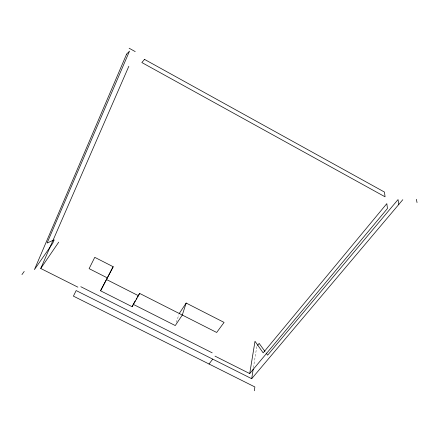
<?xml version="1.0" encoding="UTF-8"?>
<svg xmlns="http://www.w3.org/2000/svg" width="439" height="439" viewBox="0 0 439 439"><rect width="100%" height="100%" fill="white"/><g stroke="black" fill="none" stroke-linecap="round" stroke-linejoin="round"><path stroke-width="0.33" stroke-dasharray="2.19 1.65" d="M253.429 367.739L256.831 346.267M176.324 322.385L178.849 314.752"/><path stroke-width="0.66" d="M254.302 390.77L254.878 386.951L73.401 296.127L76.172 290.569L251.695 378.703L402.815 199.69M251.695 378.703L253.215 369.078M249.72 373.578L254.999 341.284L263.164 352.874L386.819 203.636L387.456 208.492L249.72 373.578L215.006 356.122M137.599 296.852L139.629 293.406L216.674 332.466L224.077 322.402L186.169 303.053L182.289 315.059L175.271 325.562L133.204 304.32L135.234 300.874M107.264 277.854L89.106 268.641L94.769 257.336L113.18 266.731L100.553 290.783L132.161 306.724L139.629 293.406M77.873 287.155L40.739 268.481L128.841 66.267M132.161 306.724L132.946 304.924M100.553 290.783L113.18 266.731M136.249 299.151L136.924 297.999M179.266 313.479L186.169 303.053M40.739 268.481L58.705 242.163M21.95 274.6L24.211 271.439M209.019 364.041L212.723 359.135M257.605 345.312L259.153 343.402L264.936 351.409M80.809 286.711L212.196 352.835M106.54 279.528L138.598 295.787M129.137 48.23L135.228 51.599M266.094 353.011L267.636 355.146L398.041 199.569L398.831 204.409M416.348 199.29L417.05 202.577M126.613 54.134L34.429 269.612L52.707 243.321L54.211 239.87L47.077 243.041L129.516 51.094L126.613 54.134M144.53 59.391L141.841 62.541L385.069 196.809L384.454 192.057L144.53 59.391"/></g></svg>
